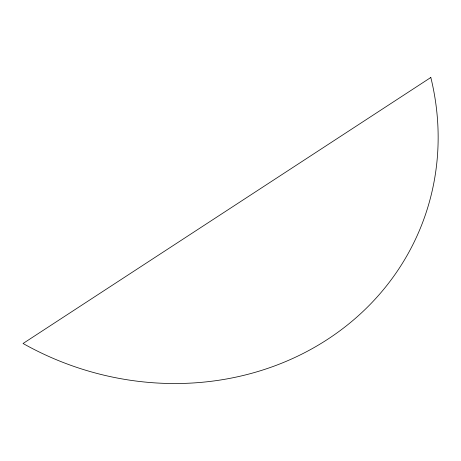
<?xml version="1.0" encoding="UTF-8"?>
<svg xmlns="http://www.w3.org/2000/svg" width="461" height="461" viewBox="0 0 461 461"><rect width="100%" height="100%" fill="white"/><g stroke="black" fill="none" stroke-linecap="round" stroke-linejoin="round"><path stroke-width="0.69" d="M430.816 77.488L23.05 343.491A284.789 259.353 21.7 0 0 327.564 339.354A284.789 259.353 21.7 0 0 430.816 77.488"/></g></svg>
